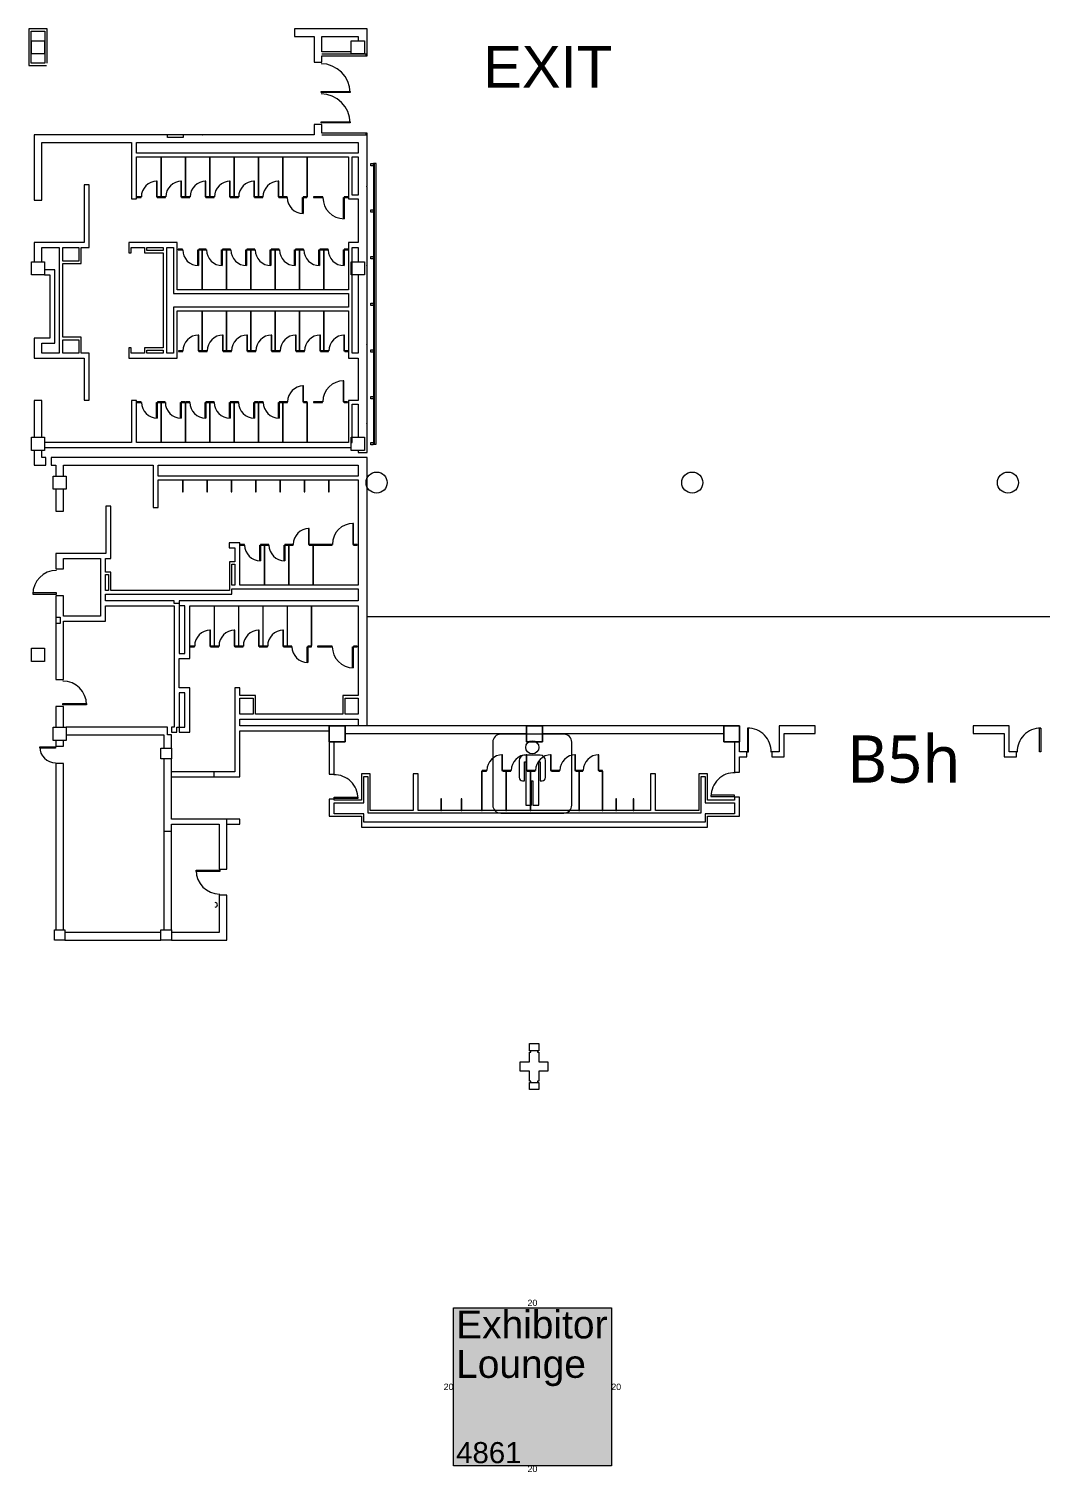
# Model space of a CAD drawing. Header units: inches. Extents: x -357 to 23496, y 116 to 10306.
# Drawn here: x 18606 to 20145, y 7435 to 9630 of the extents above; entities that cross this region are included whole.
import ezdxf
from ezdxf.enums import TextEntityAlignment as Align

# ---------------------------------------------------------------- set-up
doc = ezdxf.new("R2010")
doc.units = ezdxf.units.IN
doc.header["$MEASUREMENT"] = 0
for name, color, linetype, true_color in [('BOOTH_DIMENSION', 7, 'Continuous', 0x000000), ('BOOTH_NUMBER', 7, 'Continuous', 0x000000), ('BOOTHLAYER', 7, 'Continuous', 0x000000), ('Building', 7, 'Continuous', 0xffffff), ('Columns', 7, 'Continuous', 0xffffff), ('COMPANY_NAME', 7, 'Continuous', 0x000000), ('Exit Text', 7, 'Continuous', 0xffffff), ('Fire', 7, 'Continuous', 0xffffff), ('HIGHLIGHT_SCHEME', 7, 'Continuous', 0x000000), ('Symbols', 7, 'Continuous', 0xffffff), ('Text', 7, 'Continuous', 0xffffff)]:
    doc.layers.add(name, color=color, linetype=linetype, true_color=true_color)
doc.styles.add('Arial', font='Arial.ttf')
doc.styles.add('Trebuchet MS', font='trebuc.ttf')

msp = doc.modelspace()

# ---------------------------------------------------------------- hatches: boundary and pattern name
at = {"layer": 'HIGHLIGHT_SCHEME', "true_color": 0xe3923d, "transparency": 33554687}
msp.add_hatch(color=33, dxfattribs=at).paths.add_polyline_path([(19251.5, 7684.9), (19491.5, 7684.9), (19491.5, 7444.9), (19251.5, 7444.9)], flags=0)

# ---------------------------------------------------------------- linework, layer by layer
at = {"layer": 'BOOTHLAYER', "color": 7, "lineweight": 5}
msp.add_lwpolyline([(19251.5, 7684.9), (19491.5, 7684.9), (19491.5, 7444.9), (19251.5, 7444.9)], close=True, dxfattribs=at)
at = {"layer": 'Building', "color": 18, "lineweight": 5, "true_color": 0x000000, "transparency": 33554687}
for points in [[(18633.4, 9577.9), (18633.4, 9629.8), (18605.8, 9629.8), (18605.8, 9574), (18632.8, 9574)], [(18629.8, 9626.2), (18629.8, 9577.6), (18609.4, 9577.6), (18609.4, 9626.2), (18629.8, 9626.2)], [(19120.3, 9588.8), (19120.3, 9629.8), (19009.5, 9629.8), (19009.5, 9618.2), (19039.5, 9618.2), (19039.5, 9579.3), (19051.1, 9579.3), (19051.1, 9588.8), (19120.3, 9588.8)], [(19106.3, 9611.8), (19116, 9611.8), (19116, 9591.8), (19096, 9591.8), (19096, 9594.8), (19051.1, 9594.8), (19051.1, 9618.2), (19106.3, 9618.2), (19106.3, 9611.8)], [(19118.5, 9588.8), (19118.5, 9591.2), (19051.1, 9591.2)], [(19050.1, 9532.8), (19050.1, 9534.6), (19094.1, 9534.6), (19094.1, 9532.8), (19050.1, 9532.8)], [(18831.4, 9129.2), (18831.4, 9201.2), (19092, 9201.2), (19092, 9129.2), (19106.3, 9129.2), (19106.3, 9064.8), (19091.8, 9064.8), (19091.8, 9000.8), (18769.4, 9000.8), (18769.4, 9064.8), (18761.8, 9064.8), (18761.8, 9000.8), (18629.6, 9000.8), (18629.6, 8993.2), (19096, 8993.2), (19096, 9000.8), (19097.4, 9000.8), (19097.4, 9059.2), (19106.3, 9059.2), (19106.3, 9008.8), (19116, 9008.8), (19116, 8988.8), (19106.3, 8988.8), (19106.3, 8985.8), (19120.3, 8985.8), (19120.3, 9029.8), (19119.8, 9029.8), (19119.8, 9030.4), (19120.3, 9030.4), (19120.3, 9149.8), (19119.8, 9149.8), (19119.8, 9150.4), (19120.3, 9150.4), (19120.3, 9269.8), (19119.8, 9269.8), (19119.8, 9270.4), (19120.3, 9270.4), (19120.3, 9389.8), (19119.8, 9389.8), (19119.8, 9390.4), (19120.3, 9390.4), (19120.3, 9471.2), (19051.1, 9471.2), (19051.1, 9484.3), (19039.5, 9484.3), (19039.5, 9468.8), (18869.8, 9468.8), (18869.8, 9468.3), (18869.1, 9468.3), (18869.1, 9468.8), (18613.8, 9468.8), (18613.8, 9369.2), (18625.5, 9369.2), (18625.5, 9457.2), (18761.8, 9457.2), (18761.8, 9371.2), (18769.4, 9371.2), (18769.4, 9435.2), (19091.8, 9435.2), (19091.8, 9371.2), (19106.3, 9371.2), (19106.3, 9304.8), (19092, 9304.8), (19092, 9232.8), (18831.4, 9232.8), (18831.4, 9304.8), (18757.8, 9304.8), (18757.8, 9289.2), (18761.4, 9289.2), (18761.4, 9297.2), (18781.8, 9297.2), (18781.8, 9289.2), (18809.8, 9289.2), (18809.8, 9144.8), (18781.8, 9144.8), (18781.8, 9136.8), (18761.4, 9136.8), (18761.4, 9144.8), (18757.8, 9144.8), (18757.8, 9129.2), (18831.4, 9129.2)], [(19050.1, 9486.8), (19050.1, 9488.6), (19094.1, 9488.6), (19094.1, 9486.8), (19050.1, 9486.8)], [(18840.6, 9468.8), (18840.6, 9464.8), (18816.6, 9464.8), (18816.6, 9468.8)], [(19051.1, 9468.8), (19118.5, 9468.8), (19118.5, 9471.2)], [(18769.4, 9440.8), (18769.4, 9457.2), (19106.3, 9457.2), (19106.3, 9440.8), (18769.4, 9440.8)], [(18806.4, 9374.4), (18807.4, 9374.4), (18807.4, 9433.9), (18806.4, 9433.9), (18806.4, 9374.4)], [(18843.4, 9374.4), (18844.4, 9374.4), (18844.4, 9433.9), (18843.4, 9433.9), (18843.4, 9374.4)], [(18880.4, 9374.4), (18881.4, 9374.4), (18881.4, 9433.9), (18880.4, 9433.9), (18880.4, 9374.4)], [(18917.4, 9374.4), (18918.4, 9374.4), (18918.4, 9433.9), (18917.4, 9433.9), (18917.4, 9374.4)], [(18954.4, 9374.4), (18955.4, 9374.4), (18955.4, 9433.9), (18954.4, 9433.9), (18954.4, 9374.4)], [(18991.4, 9374.4), (18992.4, 9374.4), (18992.4, 9433.9), (18991.4, 9433.9), (18991.4, 9374.4)], [(19028.4, 9374.4), (19029.4, 9374.4), (19029.4, 9433.9), (19028.4, 9433.9), (19028.4, 9374.4)], [(19106.3, 9435.2), (19106.3, 9376.8), (19097.4, 9376.8), (19097.4, 9435.2), (19106.3, 9435.2)], [(19129.5, 9421.7), (19126, 9421.7), (19126, 9425.2), (19129.5, 9425.2), (19129.5, 9421.7)], [(19133.7, 9425.2), (19129.7, 9425.2), (19129.7, 8998.3), (19133.7, 8998.3), (19133.7, 9425.2)], [(19130.9, 9425.2), (19130.9, 8998.3)], [(18800.8, 9398.2), (18799.8, 9398.2), (18799.8, 9374.2), (18800.8, 9374.2), (18800.8, 9398.2)], [(18837.9, 9398.2), (18836.9, 9398.2), (18836.9, 9374.2), (18837.9, 9374.2), (18837.9, 9398.2)], [(18874.9, 9398.2), (18873.9, 9398.2), (18873.9, 9374.2), (18874.9, 9374.2), (18874.9, 9398.2)], [(18911.9, 9398.2), (18910.9, 9398.2), (18910.9, 9374.2), (18911.9, 9374.2), (18911.9, 9398.2)], [(18948.8, 9398.2), (18947.8, 9398.2), (18947.8, 9374.2), (18948.8, 9374.2), (18948.8, 9398.2)], [(18985.8, 9398.2), (18984.8, 9398.2), (18984.8, 9374.2), (18985.8, 9374.2), (18985.8, 9398.2)], [(18689.8, 9129.2), (18689.8, 9065.2), (18697.4, 9065.2), (18697.4, 9136.8), (18685.4, 9136.8), (18685.4, 9160.8), (18657.4, 9160.8), (18657.4, 9273.2), (18685.4, 9273.2), (18685.4, 9297.2), (18697.4, 9297.2), (18697.4, 9392.8), (18689.8, 9392.8), (18689.8, 9304.8), (18613.8, 9304.8), (18613.8, 9275.8), (18625.5, 9275.8), (18625.5, 9297.2), (18651.8, 9297.2), (18651.8, 9136.8), (18625.5, 9136.8), (18625.5, 9151.9), (18645.4, 9151.9), (18645.4, 9263.4), (18629.6, 9263.4), (18629.6, 9255.8), (18637.8, 9255.8), (18637.8, 9159.6), (18613.8, 9159.6), (18613.8, 9129.2), (18689.8, 9129.2)], [(18770.1, 9374.2), (18770.1, 9373.2), (18776.6, 9373.2), (18776.6, 9374.2), (18770.1, 9374.2)], [(18801.1, 9374.2), (18801.1, 9373.2), (18806.6, 9373.2), (18806.6, 9374.2), (18801.1, 9374.2)], [(18807.1, 9374.2), (18807.1, 9373.2), (18813.6, 9373.2), (18813.6, 9374.2), (18807.1, 9374.2)], [(18838.1, 9374.2), (18838.1, 9373.2), (18843.6, 9373.2), (18843.6, 9374.2), (18838.1, 9374.2)], [(18844.1, 9374.2), (18844.1, 9373.2), (18850.6, 9373.2), (18850.6, 9374.2), (18844.1, 9374.2)], [(18875.1, 9374.2), (18875.1, 9373.2), (18880.6, 9373.2), (18880.6, 9374.2), (18875.1, 9374.2)], [(18881.1, 9374.2), (18881.1, 9373.2), (18887.6, 9373.2), (18887.6, 9374.2), (18881.1, 9374.2)], [(18912.1, 9374.2), (18912.1, 9373.2), (18917.6, 9373.2), (18917.6, 9374.2), (18912.1, 9374.2)], [(18918.1, 9374.2), (18918.1, 9373.2), (18924.6, 9373.2), (18924.6, 9374.2), (18918.1, 9374.2)], [(18949.1, 9374.2), (18949.1, 9373.2), (18954.6, 9373.2), (18954.6, 9374.2), (18949.1, 9374.2)], [(18955.1, 9374.2), (18955.1, 9373.2), (18961.6, 9373.2), (18961.6, 9374.2), (18955.1, 9374.2)], [(18986.1, 9374.2), (18986.1, 9373.2), (18991.6, 9373.2), (18991.6, 9374.2), (18986.1, 9374.2)], [(18998.6, 9374.2), (18992.1, 9374.2), (18992.1, 9373.2), (18998.6, 9373.2), (18998.6, 9374.2)], [(19022.8, 9349.2), (19021.8, 9349.2), (19021.8, 9373.2), (19022.8, 9373.2), (19022.8, 9349.2)], [(19028.6, 9374.2), (19023.1, 9374.2), (19023.1, 9373.2), (19028.6, 9373.2), (19028.6, 9374.2)], [(19052.7, 9374.2), (19038.7, 9374.2), (19038.7, 9373.2), (19052.7, 9373.2), (19052.7, 9374.2)], [(19085, 9341.2), (19084, 9341.2), (19084, 9373.2), (19085, 9373.2), (19085, 9341.2)], [(19090.7, 9374.2), (19085.2, 9374.2), (19085.2, 9373.2), (19090.7, 9373.2), (19090.7, 9374.2)], [(19129.5, 9350.9), (19126, 9350.9), (19126, 9354.4), (19129.5, 9354.4), (19129.5, 9350.9)], [(18681.8, 9297.2), (18681.8, 9276.8), (18657.4, 9276.8), (18657.4, 9297.2), (18681.8, 9297.2)], [(18809.8, 9297.2), (18809.8, 9292.8), (18785.4, 9292.8), (18785.4, 9297.2), (18809.8, 9297.2)], [(18825.8, 9206.8), (18825.8, 9136.8), (18815.4, 9136.8), (18815.4, 9297.2), (18825.8, 9297.2), (18825.8, 9227.2), (19092, 9227.2), (19092, 9206.8), (18825.8, 9206.8)], [(18839.5, 9294.8), (18833, 9294.8), (18833, 9293.8), (18839.5, 9293.8), (18839.5, 9294.8)], [(18863.7, 9269.8), (18862.7, 9269.8), (18862.7, 9293.8), (18863.7, 9293.8), (18863.7, 9269.8)], [(18875.6, 9294.8), (18864, 9294.8), (18864, 9293.8), (18875.6, 9293.8), (18875.6, 9294.8)], [(18869.8, 9234.1), (18869.8, 9293.6), (18868.8, 9293.6), (18868.8, 9234.1), (18869.8, 9234.1)], [(18899.9, 9269.8), (18898.9, 9269.8), (18898.9, 9293.8), (18899.9, 9293.8), (18899.9, 9269.8)], [(18905.6, 9294.8), (18900.1, 9294.8), (18900.1, 9293.8), (18905.6, 9293.8), (18905.6, 9294.8)], [(18906.8, 9234.1), (18906.8, 9293.6), (18905.8, 9293.6), (18905.8, 9234.1), (18906.8, 9234.1)], [(18912.6, 9294.8), (18906.1, 9294.8), (18906.1, 9293.8), (18912.6, 9293.8), (18912.6, 9294.8)], [(18936.9, 9269.8), (18935.9, 9269.8), (18935.9, 9293.8), (18936.9, 9293.8), (18936.9, 9269.8)], [(18942.6, 9294.8), (18937.1, 9294.8), (18937.1, 9293.8), (18942.6, 9293.8), (18942.6, 9294.8)], [(18943.8, 9234.1), (18943.8, 9293.6), (18942.8, 9293.6), (18942.8, 9234.1), (18943.8, 9234.1)], [(18949.6, 9294.8), (18943.1, 9294.8), (18943.1, 9293.8), (18949.6, 9293.8), (18949.6, 9294.8)], [(18973.9, 9269.8), (18972.9, 9269.8), (18972.9, 9293.8), (18973.9, 9293.8), (18973.9, 9269.8)], [(18979.6, 9294.8), (18974.1, 9294.8), (18974.1, 9293.8), (18979.6, 9293.8), (18979.6, 9294.8)], [(18980.8, 9234.1), (18980.8, 9293.6), (18979.8, 9293.6), (18979.8, 9234.1), (18980.8, 9234.1)], [(18986.6, 9294.8), (18980.1, 9294.8), (18980.1, 9293.8), (18986.6, 9293.8), (18986.6, 9294.8)], [(19010.9, 9269.8), (19009.9, 9269.8), (19009.9, 9293.8), (19010.9, 9293.8), (19010.9, 9269.8)], [(19016.6, 9294.8), (19011.1, 9294.8), (19011.1, 9293.8), (19016.6, 9293.8), (19016.6, 9294.8)], [(19017.8, 9234.1), (19017.8, 9293.6), (19016.8, 9293.6), (19016.8, 9234.1), (19017.8, 9234.1)], [(19023.6, 9294.8), (19017.1, 9294.8), (19017.1, 9293.8), (19023.6, 9293.8), (19023.6, 9294.8)], [(19047.9, 9269.8), (19046.9, 9269.8), (19046.9, 9293.8), (19047.9, 9293.8), (19047.9, 9269.8)], [(19053.6, 9294.8), (19048.1, 9294.8), (19048.1, 9293.8), (19053.6, 9293.8), (19053.6, 9294.8)], [(19054.8, 9234.1), (19054.8, 9293.6), (19053.8, 9293.6), (19053.8, 9234.1), (19054.8, 9234.1)], [(19060.7, 9294.8), (19054.2, 9294.8), (19054.2, 9293.8), (19060.7, 9293.8), (19060.7, 9294.8)], [(19085, 9269.8), (19084, 9269.8), (19084, 9293.8), (19085, 9293.8), (19085, 9269.8)], [(19090.7, 9294.8), (19085.2, 9294.8), (19085.2, 9293.8), (19090.7, 9293.8), (19090.7, 9294.8)], [(19116, 9275.8), (19116, 9255.8), (19106.3, 9255.8), (19106.3, 9136.8), (19097.6, 9136.8), (19097.6, 9297.2), (19106.3, 9297.2), (19106.3, 9275.8), (19116, 9275.8)], [(19129.5, 9280), (19126, 9280), (19126, 9283.5), (19129.5, 9283.5), (19129.5, 9280)], [(18868.8, 9140.4), (18869.8, 9140.4), (18869.8, 9199.9), (18868.8, 9199.9), (18868.8, 9140.4)], [(18905.8, 9140.4), (18906.8, 9140.4), (18906.8, 9199.9), (18905.8, 9199.9), (18905.8, 9140.4)], [(18942.8, 9140.4), (18943.8, 9140.4), (18943.8, 9199.9), (18942.8, 9199.9), (18942.8, 9140.4)], [(18979.8, 9140.4), (18980.8, 9140.4), (18980.8, 9199.9), (18979.8, 9199.9), (18979.8, 9140.4)], [(19016.8, 9140.4), (19017.8, 9140.4), (19017.8, 9199.9), (19016.8, 9199.9), (19016.8, 9140.4)], [(19053.8, 9140.4), (19054.8, 9140.4), (19054.8, 9199.9), (19053.8, 9199.9), (19053.8, 9140.4)], [(19129.5, 9209.2), (19126, 9209.2), (19126, 9212.7), (19129.5, 9212.7), (19129.5, 9209.2)], [(18657.4, 9136.8), (18657.4, 9157.2), (18681.8, 9157.2), (18681.8, 9136.8), (18657.4, 9136.8)], [(18864, 9164.2), (18863, 9164.2), (18863, 9140.2), (18864, 9140.2), (18864, 9164.2)], [(18901.1, 9164.2), (18900.1, 9164.2), (18900.1, 9140.2), (18901.1, 9140.2), (18901.1, 9164.2)], [(18938.1, 9164.2), (18937.1, 9164.2), (18937.1, 9140.2), (18938.1, 9140.2), (18938.1, 9164.2)], [(18975.1, 9164.2), (18974.1, 9164.2), (18974.1, 9140.2), (18975.1, 9140.2), (18975.1, 9164.2)], [(19012.1, 9164.2), (19011.1, 9164.2), (19011.1, 9140.2), (19012.1, 9140.2), (19012.1, 9164.2)], [(19049.1, 9164.2), (19048.1, 9164.2), (19048.1, 9140.2), (19049.1, 9140.2), (19049.1, 9164.2)], [(19085.8, 9164.2), (19084.8, 9164.2), (19084.8, 9140.2), (19085.8, 9140.2), (19085.8, 9164.2)], [(18785.4, 9136.8), (18785.4, 9141.2), (18809.8, 9141.2), (18809.8, 9136.8), (18785.4, 9136.8)], [(18833.2, 9140.2), (18833.2, 9139.2), (18839.7, 9139.2), (18839.7, 9140.2), (18833.2, 9140.2)], [(18864.2, 9140.2), (18864.2, 9139.2), (18869.7, 9139.2), (18869.7, 9140.2), (18864.2, 9140.2)], [(18870.4, 9140.2), (18870.4, 9139.2), (18876.9, 9139.2), (18876.9, 9140.2), (18870.4, 9140.2)], [(18901.4, 9140.2), (18901.4, 9139.2), (18906.9, 9139.2), (18906.9, 9140.2), (18901.4, 9140.2)], [(18907.4, 9140.2), (18907.4, 9139.2), (18913.9, 9139.2), (18913.9, 9140.2), (18907.4, 9140.2)], [(18938.4, 9140.2), (18938.4, 9139.2), (18943.9, 9139.2), (18943.9, 9140.2), (18938.4, 9140.2)], [(18944.4, 9140.2), (18944.4, 9139.2), (18950.9, 9139.2), (18950.9, 9140.2), (18944.4, 9140.2)], [(18975.4, 9140.2), (18975.4, 9139.2), (18980.9, 9139.2), (18980.9, 9140.2), (18975.4, 9140.2)], [(18981.4, 9140.2), (18981.4, 9139.2), (18987.9, 9139.2), (18987.9, 9140.2), (18981.4, 9140.2)], [(19012.4, 9140.2), (19012.4, 9139.2), (19017.9, 9139.2), (19017.9, 9140.2), (19012.4, 9140.2)], [(19018.4, 9140.2), (19018.4, 9139.2), (19024.9, 9139.2), (19024.9, 9140.2), (19018.4, 9140.2)], [(19049.4, 9140.2), (19049.4, 9139.2), (19054.9, 9139.2), (19054.9, 9140.2), (19049.4, 9140.2)], [(19055, 9140.2), (19055, 9139.2), (19061.5, 9139.2), (19061.5, 9140.2), (19055, 9140.2)], [(19086, 9140.2), (19086, 9139.2), (19091.5, 9139.2), (19091.5, 9140.2), (19086, 9140.2)], [(19129.5, 9138.3), (19126, 9138.3), (19126, 9141.8), (19129.5, 9141.8), (19129.5, 9138.3)], [(19023.3, 9086.8), (19022.3, 9086.8), (19022.3, 9062.8), (19023.3, 9062.8), (19023.3, 9086.8)], [(19084.8, 9094.8), (19083.8, 9094.8), (19083.8, 9062.8), (19084.8, 9062.8), (19084.8, 9094.8)], [(18625.5, 9064.8), (18613.8, 9064.8), (18613.8, 9008.8), (18625.5, 9008.8), (18625.5, 9064.8)], [(19129.5, 9067.4), (19126, 9067.4), (19126, 9070.9), (19129.5, 9070.9), (19129.5, 9067.4)], [(18776.7, 9062.8), (18770.2, 9062.8), (18770.2, 9061.8), (18776.7, 9061.8), (18776.7, 9062.8)], [(18801, 9037.8), (18800, 9037.8), (18800, 9061.8), (18801, 9061.8), (18801, 9037.8)], [(18813.1, 9062.8), (18801.2, 9062.8), (18801.2, 9061.8), (18813.1, 9061.8), (18813.1, 9062.8)], [(18807.4, 9002.1), (18807.4, 9061.6), (18806.4, 9061.6), (18806.4, 9002.1), (18807.4, 9002.1)], [(18837.3, 9037.8), (18836.3, 9037.8), (18836.3, 9061.8), (18837.3, 9061.8), (18837.3, 9037.8)], [(18843.1, 9062.8), (18837.6, 9062.8), (18837.6, 9061.8), (18843.1, 9061.8), (18843.1, 9062.8)], [(18844.4, 9002.1), (18844.4, 9061.6), (18843.4, 9061.6), (18843.4, 9002.1), (18844.4, 9002.1)], [(18850.5, 9062.8), (18844, 9062.8), (18844, 9061.8), (18850.5, 9061.8), (18850.5, 9062.8)], [(18874.7, 9037.8), (18873.7, 9037.8), (18873.7, 9061.8), (18874.7, 9061.8), (18874.7, 9037.8)], [(18880.5, 9062.8), (18875, 9062.8), (18875, 9061.8), (18880.5, 9061.8), (18880.5, 9062.8)], [(18881.4, 9002.1), (18881.4, 9061.6), (18880.4, 9061.6), (18880.4, 9002.1), (18881.4, 9002.1)], [(18887.5, 9062.8), (18881, 9062.8), (18881, 9061.8), (18887.5, 9061.8), (18887.5, 9062.8)], [(18911.7, 9037.8), (18910.7, 9037.8), (18910.7, 9061.8), (18911.7, 9061.8), (18911.7, 9037.8)], [(18917.5, 9062.8), (18912, 9062.8), (18912, 9061.8), (18917.5, 9061.8), (18917.5, 9062.8)], [(18918.4, 9002.1), (18918.4, 9061.6), (18917.4, 9061.6), (18917.4, 9002.1), (18918.4, 9002.1)], [(18924.5, 9062.8), (18918, 9062.8), (18918, 9061.8), (18924.5, 9061.8), (18924.5, 9062.8)], [(18948.7, 9037.8), (18947.7, 9037.8), (18947.7, 9061.8), (18948.7, 9061.8), (18948.7, 9037.8)], [(18954.5, 9062.8), (18949, 9062.8), (18949, 9061.8), (18954.5, 9061.8), (18954.5, 9062.8)], [(18955.4, 9002.1), (18955.4, 9061.6), (18954.4, 9061.6), (18954.4, 9002.1), (18955.4, 9002.1)], [(18962, 9062.8), (18955.5, 9062.8), (18955.5, 9061.8), (18962, 9061.8), (18962, 9062.8)], [(18986.3, 9037.8), (18985.3, 9037.8), (18985.3, 9061.8), (18986.3, 9061.8), (18986.3, 9037.8)], [(18992, 9062.8), (18986.5, 9062.8), (18986.5, 9061.8), (18992, 9061.8), (18992, 9062.8)], [(18992.4, 9002.1), (18992.4, 9061.6), (18991.4, 9061.6), (18991.4, 9002.1), (18992.4, 9002.1)], [(18992.5, 9062.8), (18992.5, 9061.8), (18999, 9061.8), (18999, 9062.8), (18992.5, 9062.8)], [(19023.5, 9062.8), (19023.5, 9061.8), (19029, 9061.8), (19029, 9062.8), (19023.5, 9062.8)], [(19029.4, 9002.1), (19029.4, 9061.6), (19028.4, 9061.6), (19028.4, 9002.1), (19029.4, 9002.1)], [(19038.5, 9062.8), (19038.5, 9061.8), (19052.5, 9061.8), (19052.5, 9062.8), (19038.5, 9062.8)], [(19085, 9062.8), (19085, 9061.8), (19090.5, 9061.8), (19090.5, 9062.8), (19085, 9062.8)], [(19129.5, 8997.3), (19126, 8997.3), (19126, 9000.8), (19129.5, 9000.8), (19129.5, 8997.3)], [(18625.5, 8977.8), (18625.5, 8988.8), (18613.8, 8988.8), (18613.8, 8966.2), (18631.6, 8966.2), (18631.6, 8977.8), (18625.5, 8977.8)], [(19120.3, 8569.9), (19120.3, 8977.8), (18639.6, 8977.8), (18639.6, 8966.2), (18646.8, 8966.2), (18646.8, 8949.9), (18658.4, 8949.9), (18658.4, 8966.2), (18794.8, 8966.2), (18794.8, 8902.2), (18802.4, 8902.2), (18802.4, 8944.2), (19106.3, 8944.2), (19106.3, 8783.9), (18926.4, 8783.9), (18926.4, 8848.2), (18910.4, 8848.2), (18910.4, 8840.6), (18918.8, 8840.6), (18918.8, 8819.6), (18910.8, 8819.6), (18910.8, 8775.9), (18730.4, 8775.9), (18730.4, 8803.6), (18722.4, 8803.6), (18722.4, 8824.3), (18730.4, 8824.3), (18730.4, 8903.9), (18722.8, 8903.9), (18722.8, 8831.9), (18646.8, 8831.9), (18646.8, 8808.8), (18658.4, 8808.8), (18658.4, 8824.3), (18714.8, 8824.3), (18714.8, 8736.9), (18658.4, 8736.9), (18658.4, 8767.8), (18646.8, 8767.8), (18646.8, 8640.6), (18658.4, 8640.6), (18658.4, 8729.3), (18722.4, 8729.3), (18722.4, 8752.3), (18826.8, 8752.3), (18826.8, 8567.9), (18822.6, 8567.9), (18822.6, 8560.3), (18830.6, 8560.3), (18830.6, 8567.9), (18842.8, 8567.9), (18842.8, 8620.3), (18834.4, 8620.3), (18834.4, 8560.3), (18850.4, 8560.3), (18850.4, 8627.9), (18834.4, 8627.9), (18834.4, 8672.3), (18850.4, 8672.3), (18850.4, 8752.3), (19106.3, 8752.3), (19106.3, 8615.9), (19083, 8615.9), (19083, 8587.9), (18950.6, 8587.9), (18950.6, 8615.9), (18926.6, 8615.9), (18926.6, 8627.9), (18919, 8627.9), (18919, 8499.9), (18822.6, 8499.9)], [(19106.3, 8966.2), (19106.3, 8949.8), (18802.4, 8949.8), (18802.4, 8966.2), (19106.3, 8966.2)], [(18839.4, 8925.7), (18840.4, 8925.7), (18840.4, 8943.2), (18839.4, 8943.2), (18839.4, 8925.7)], [(18876.4, 8925.7), (18877.4, 8925.7), (18877.4, 8943.2), (18876.4, 8943.2), (18876.4, 8925.7)], [(18913.4, 8925.7), (18914.4, 8925.7), (18914.4, 8943.2), (18913.4, 8943.2), (18913.4, 8925.7)], [(18950.4, 8925.7), (18951.4, 8925.7), (18951.4, 8943.2), (18950.4, 8943.2), (18950.4, 8925.7)], [(18987.4, 8925.7), (18988.4, 8925.7), (18988.4, 8943.2), (18987.4, 8943.2), (18987.4, 8925.7)], [(19024.4, 8925.7), (19025.4, 8925.7), (19025.4, 8943.2), (19024.4, 8943.2), (19024.4, 8925.7)], [(19061.4, 8925.7), (19062.4, 8925.7), (19062.4, 8943.2), (19061.4, 8943.2), (19061.4, 8925.7)], [(18658.4, 8929.9), (18646.8, 8929.9), (18646.8, 8896.3), (18658.4, 8896.3), (18658.4, 8929.9)], [(20540.6, 8927.9), (20540.6, 8735.9), (19120.3, 8735.9)], [(19031.9, 8869.9), (19030.9, 8869.9), (19030.9, 8845.9), (19031.9, 8845.9), (19031.9, 8869.9)], [(19099.3, 8877.9), (19098.3, 8877.9), (19098.3, 8845.9), (19099.3, 8845.9), (19099.3, 8877.9)], [(18933.6, 8845.9), (18927.4, 8845.9), (18927.4, 8844.9), (18933.6, 8844.9), (18933.6, 8845.9)], [(18957.9, 8820.9), (18956.9, 8820.9), (18956.9, 8844.9), (18957.9, 8844.9), (18957.9, 8820.9)], [(18963.6, 8845.9), (18958.1, 8845.9), (18958.1, 8844.9), (18963.6, 8844.9), (18963.6, 8845.9)], [(18964.4, 8785.2), (18964.4, 8844.7), (18963.4, 8844.7), (18963.4, 8785.2), (18964.4, 8785.2)], [(18970.6, 8845.9), (18964.1, 8845.9), (18964.1, 8844.9), (18970.6, 8844.9), (18970.6, 8845.9)], [(18994.9, 8820.9), (18993.9, 8820.9), (18993.9, 8844.9), (18994.9, 8844.9), (18994.9, 8820.9)], [(19000.6, 8845.9), (18995.1, 8845.9), (18995.1, 8844.9), (19000.6, 8844.9), (19000.6, 8845.9)], [(19001.4, 8785.2), (19001.4, 8844.7), (19000.4, 8844.7), (19000.4, 8785.2), (19001.4, 8785.2)], [(19001.1, 8845.9), (19001.1, 8844.9), (19007.6, 8844.9), (19007.6, 8845.9), (19001.1, 8845.9)], [(19032.1, 8845.9), (19032.1, 8844.9), (19037.6, 8844.9), (19037.6, 8845.9), (19032.1, 8845.9)], [(19038.4, 8785.2), (19038.4, 8844.7), (19037.4, 8844.7), (19037.4, 8785.2), (19038.4, 8785.2)], [(19038, 8845.9), (19038, 8844.9), (19067.1, 8844.9), (19067.1, 8845.9), (19038, 8845.9)], [(19099.6, 8845.9), (19099.6, 8844.9), (19105.1, 8844.9), (19105.1, 8845.9), (19099.6, 8845.9)], [(18918.8, 8783.9), (18914.4, 8783.9), (18914.4, 8815.9), (18918.8, 8815.9), (18918.8, 8783.9)], [(18722.4, 8775.9), (18722.4, 8799.9), (18726.8, 8799.9), (18726.8, 8775.9), (18722.4, 8775.9)], [(18647.8, 8770.3), (18647.8, 8772.1), (18611.8, 8772.1), (18611.8, 8770.3), (18647.8, 8770.3)], [(18834.4, 8756.1), (18826.8, 8756.1), (18826.8, 8759.9), (18722.4, 8759.9), (18722.4, 8770.3), (18914.4, 8770.3), (18914.4, 8778.3), (19106.3, 8778.3), (19106.3, 8759.9), (18834.4, 8759.9), (18834.4, 8679.9), (18842.8, 8679.9), (18842.8, 8752.3), (18834.4, 8752.3)], [(18646.8, 8735.1), (18653.3, 8735.1), (18653.3, 8725.6), (18646.8, 8725.6)], [(18887.3, 8692.1), (18888.3, 8692.1), (18888.3, 8751.6), (18887.3, 8751.6), (18887.3, 8692.1)], [(18924.3, 8692.1), (18925.3, 8692.1), (18925.3, 8751.6), (18924.3, 8751.6), (18924.3, 8692.1)], [(18961.3, 8692.1), (18962.3, 8692.1), (18962.3, 8751.6), (18961.3, 8751.6), (18961.3, 8692.1)], [(18998.3, 8692.1), (18999.3, 8692.1), (18999.3, 8751.6), (18998.3, 8751.6), (18998.3, 8692.1)], [(19035.3, 8692.1), (19036.3, 8692.1), (19036.3, 8751.6), (19035.3, 8751.6), (19035.3, 8692.1)], [(18881.9, 8715.3), (18880.9, 8715.3), (18880.9, 8691.3), (18881.9, 8691.3), (18881.9, 8715.3)], [(18918.9, 8715.3), (18917.9, 8715.3), (18917.9, 8691.3), (18918.9, 8691.3), (18918.9, 8715.3)], [(18955.9, 8715.3), (18954.9, 8715.3), (18954.9, 8691.3), (18955.9, 8691.3), (18955.9, 8715.3)], [(18992.9, 8715.3), (18991.9, 8715.3), (18991.9, 8691.3), (18992.9, 8691.3), (18992.9, 8715.3)], [(18851.1, 8691.3), (18851.1, 8690.3), (18857.6, 8690.3), (18857.6, 8691.3), (18851.1, 8691.3)], [(18882.1, 8691.3), (18882.1, 8690.3), (18887.6, 8690.3), (18887.6, 8691.3), (18882.1, 8691.3)], [(18888.1, 8691.3), (18888.1, 8690.3), (18894.6, 8690.3), (18894.6, 8691.3), (18888.1, 8691.3)], [(18919.1, 8691.3), (18919.1, 8690.3), (18924.6, 8690.3), (18924.6, 8691.3), (18919.1, 8691.3)], [(18925.1, 8691.3), (18925.1, 8690.3), (18931.6, 8690.3), (18931.6, 8691.3), (18925.1, 8691.3)], [(18956.1, 8691.3), (18956.1, 8690.3), (18961.6, 8690.3), (18961.6, 8691.3), (18956.1, 8691.3)], [(18962.1, 8691.3), (18962.1, 8690.3), (18968.6, 8690.3), (18968.6, 8691.3), (18962.1, 8691.3)], [(18993.1, 8691.3), (18993.1, 8690.3), (18998.6, 8690.3), (18998.6, 8691.3), (18993.1, 8691.3)], [(19005.6, 8691.3), (18999.1, 8691.3), (18999.1, 8690.3), (19005.6, 8690.3), (19005.6, 8691.3)], [(19035.6, 8691.3), (19030.1, 8691.3), (19030.1, 8690.3), (19035.6, 8690.3), (19035.6, 8691.3)], [(19066.9, 8691.3), (19044.9, 8691.3), (19044.9, 8690.3), (19066.9, 8690.3), (19066.9, 8691.3)], [(19104.9, 8691.3), (19099.4, 8691.3), (19099.4, 8690.3), (19104.9, 8690.3), (19104.9, 8691.3)], [(19029.9, 8666.3), (19028.9, 8666.3), (19028.9, 8690.3), (19029.9, 8690.3), (19029.9, 8666.3)], [(19099.1, 8658.3), (19098.1, 8658.3), (19098.1, 8690.3), (19099.1, 8690.3), (19099.1, 8658.3)], [(18657.4, 8602.1), (18657.4, 8603.9), (18693.4, 8603.9), (18693.4, 8602.1), (18657.4, 8602.1)], [(18926.6, 8587.9), (18926.6, 8612.3), (18947, 8612.3), (18947, 8587.9), (18926.6, 8587.9)], [(19086.6, 8587.9), (19086.6, 8612.3), (19106.3, 8612.3), (19106.3, 8587.9), (19086.6, 8587.9)], [(18658.4, 8599.6), (18646.8, 8599.6), (18646.8, 8567.9), (18658.4, 8567.9), (18658.4, 8599.6)], [(18816.8, 8556.3), (18816.8, 8567.9), (18662.6, 8567.9), (18662.6, 8556.3), (18811, 8556.3), (18811, 8535.9), (18822.6, 8535.9), (18822.6, 8556.3), (18816.8, 8556.3)], [(18822.6, 8492.3), (18926.6, 8492.3), (18926.6, 8562.3), (19062.6, 8562.3)], [(19679, 8545.9), (19679, 8499.8), (19686.6, 8499.8), (19686.6, 8522.9), (19697.6, 8522.9), (19697.6, 8530.6), (19686.6, 8530.6), (19686.6, 8569.9), (18926.6, 8569.9), (18926.6, 8580.3), (19106.3, 8580.3), (19106.3, 8569.9)], [(19062.6, 8569.9), (19062.6, 8496.6), (19070.2, 8496.6), (19070.2, 8545.9)], [(19062.6, 8545.9), (19086.6, 8545.9), (19086.6, 8569.9)], [(19362.6, 8569.9), (19362.6, 8545.9), (19386.6, 8545.9), (19386.6, 8569.9)], [(19662.6, 8569.9), (19662.6, 8545.9), (19686.6, 8545.9)], [(19698.6, 8566.6), (19698.6, 8530.6)], [(19700.3, 8566.6), (19698.6, 8566.6)], [(19700.3, 8530.6), (19700.3, 8566.6)], [(19735.6, 8522.9), (19754.2, 8522.9), (19754.2, 8558.3), (19801.6, 8558.3), (19801.6, 8569.9), (19746.6, 8569.9), (19746.6, 8530.6), (19735.6, 8530.6), (19735.6, 8522.9)], [(20041.6, 8558.3), (20089, 8558.3), (20089, 8522.9), (20107.6, 8522.9), (20107.6, 8530.6), (20096.6, 8530.6), (20096.6, 8569.9), (20041.6, 8569.9), (20041.6, 8558.3)], [(20142.8, 8566.6), (20144.6, 8566.6), (20144.6, 8530.6), (20142.8, 8530.6), (20142.8, 8566.6)], [(18646.3, 8537.9), (18646.3, 8536.2), (18622.3, 8536.2), (18622.3, 8537.9), (18646.3, 8537.9)], [(18646.8, 8539.3), (18658.4, 8539.3), (18658.4, 8547.9), (18646.8, 8547.9), (18646.8, 8539.3)], [(19086.6, 8558.3), (19362.6, 8558.3)], [(19386.6, 8558.3), (19662.6, 8558.3)], [(18906.6, 8420.3), (18926.6, 8420.3), (18926.6, 8427.9), (18822.6, 8427.9), (18822.6, 8519.9), (18811, 8519.9), (18811, 8259.9), (18822.6, 8259.9), (18822.6, 8420.3), (18895, 8420.3), (18895, 8352.3), (18906.6, 8352.3), (18906.6, 8427.9)], [(19326.1, 8526.1), (19325.1, 8526.1), (19325.1, 8502.1), (19326.1, 8502.1), (19326.1, 8526.1)], [(19363.1, 8526.1), (19362.1, 8526.1), (19362.1, 8502.1), (19363.1, 8502.1), (19363.1, 8526.1)], [(19400.1, 8526.1), (19399.1, 8526.1), (19399.1, 8502.1), (19400.1, 8502.1), (19400.1, 8526.1)], [(19437.1, 8526.1), (19436.1, 8526.1), (19436.1, 8502.1), (19437.1, 8502.1), (19437.1, 8526.1)], [(19472.6, 8526.1), (19471.6, 8526.1), (19471.6, 8502.1), (19472.6, 8502.1), (19472.6, 8526.1)], [(19698.6, 8530.6), (19700.3, 8530.6)], [(18646.8, 8259.9), (18658.4, 8259.9), (18658.4, 8512.6), (18646.8, 8512.6), (18646.8, 8259.9)], [(18887, 8499.9), (18887, 8492.3)], [(19070.2, 8456.8), (19070.2, 8458.6), (19062.6, 8458.6), (19062.6, 8432.8), (19111.5, 8432.8), (19111.5, 8416), (19637.7, 8416), (19637.7, 8432.8), (19686.6, 8432.8), (19686.6, 8461.8), (19679, 8461.8), (19679, 8456.8), (19637.7, 8456.8), (19637.7, 8496.8), (19624.5, 8496.8), (19624.5, 8441.1), (19558.8, 8441.1), (19558.8, 8496.8), (19551.2, 8496.8), (19551.2, 8441.1), (19198, 8441.1), (19198, 8496.8), (19190.3, 8496.8), (19190.3, 8441.1), (19124.7, 8441.1), (19124.7, 8496.8), (19111.5, 8496.8), (19111.5, 8456.8), (19070.2, 8456.8)], [(19295.3, 8441.4), (19295.3, 8500.9), (19294.3, 8500.9), (19294.3, 8441.4), (19295.3, 8441.4)], [(19295.3, 8502.1), (19295.3, 8501.1), (19301.8, 8501.1), (19301.8, 8502.1), (19295.3, 8502.1)], [(19326.3, 8502.1), (19326.3, 8501.1), (19331.8, 8501.1), (19331.8, 8502.1), (19326.3, 8502.1)], [(19332.3, 8441.4), (19332.3, 8500.9), (19331.3, 8500.9), (19331.3, 8441.4), (19332.3, 8441.4)], [(19332.3, 8502.1), (19332.3, 8501.1), (19338.8, 8501.1), (19338.8, 8502.1), (19332.3, 8502.1)], [(19363.3, 8502.1), (19363.3, 8501.1), (19368.8, 8501.1), (19368.8, 8502.1), (19363.3, 8502.1)], [(19369.3, 8441.4), (19369.3, 8500.9), (19368.3, 8500.9), (19368.3, 8441.4), (19369.3, 8441.4)], [(19369.3, 8502.1), (19369.3, 8501.1), (19375.8, 8501.1), (19375.8, 8502.1), (19369.3, 8502.1)], [(19400.3, 8502.1), (19400.3, 8501.1), (19405.8, 8501.1), (19405.8, 8502.1), (19400.3, 8502.1)], [(19406.3, 8502.1), (19406.3, 8501.1), (19412.8, 8501.1), (19412.8, 8502.1), (19406.3, 8502.1)], [(19448.3, 8502.1), (19437.3, 8502.1), (19437.3, 8501.1), (19448.3, 8501.1), (19448.3, 8502.1)], [(19443.3, 8441.4), (19443.3, 8500.9), (19442.3, 8500.9), (19442.3, 8441.4), (19443.3, 8441.4)], [(19472.8, 8502.1), (19472.8, 8501.1), (19478.3, 8501.1), (19478.3, 8502.1), (19472.8, 8502.1)], [(19478.8, 8441.4), (19478.8, 8500.9), (19477.8, 8500.9), (19477.8, 8441.4), (19478.8, 8441.4)], [(19070.2, 8436.4), (19070.2, 8453.1), (19115.1, 8453.1), (19115.1, 8493.1), (19121.1, 8493.1), (19121.1, 8437.5), (19628.1, 8437.5), (19628.1, 8493.1), (19634.1, 8493.1), (19634.1, 8453.1), (19679, 8453.1), (19679, 8436.4), (19634.1, 8436.4), (19634.1, 8423.6), (19115.1, 8423.6), (19115.1, 8436.4), (19070.2, 8436.4)], [(19106.2, 8461.4), (19106.2, 8459.6), (19070.2, 8459.6), (19070.2, 8461.4), (19106.2, 8461.4)], [(19232.3, 8441.4), (19233.3, 8441.4), (19233.3, 8458.9), (19232.3, 8458.9), (19232.3, 8441.4)], [(19263.3, 8441.4), (19264.3, 8441.4), (19264.3, 8458.9), (19263.3, 8458.9), (19263.3, 8441.4)], [(19498.2, 8441.4), (19499.2, 8441.4), (19499.2, 8458.9), (19498.2, 8458.9), (19498.2, 8441.4)], [(19524.6, 8441.4), (19525.6, 8441.4), (19525.6, 8458.9), (19524.6, 8458.9), (19524.6, 8441.4)], [(19679, 8464.5), (19643, 8464.5)], [(19643, 8464.5), (19643, 8462.8)], [(19643, 8462.8), (19679, 8462.8)], [(19679, 8462.8), (19679, 8464.5)], [(18811, 8409.9), (18822.6, 8409.9)], [(18896, 8350.3), (18896, 8348.6), (18860, 8348.6), (18860, 8350.3), (18896, 8350.3)], [(18822.6, 8255.6), (18822.6, 8243.9), (18906.6, 8243.9), (18906.6, 8312.3), (18895, 8312.3), (18895, 8255.6), (18822.6, 8255.6)], [(18806.6, 8243.9), (18806.6, 8255.6), (18660.6, 8255.6), (18660.6, 8243.9), (18806.6, 8243.9)]]:
    msp.add_lwpolyline(points, dxfattribs=at).dxf.unprotected_set("ltscale", 0)
for centre, radius, start, end in [((19050.1, 9532.8), 44, 0, 90), ((19050.1, 9486.8), 44, 0, 90), ((18800.8, 9374.2), 24, 90, 180), ((18837.9, 9374.2), 24, 90, 180), ((18874.9, 9374.2), 24, 90, 180), ((18911.9, 9374.2), 24, 90, 180), ((18948.8, 9374.2), 24, 90, 180), ((18985.8, 9374.2), 24, 90, 180), ((19022.8, 9373.2), 24, 180, -90), ((19085, 9373.2), 32, 180, -90), ((18863.7, 9293.8), 24, 180, -90), ((18899.9, 9293.8), 24, 180, -90), ((18936.9, 9293.8), 24, 180, -90), ((18973.9, 9293.8), 24, 180, -90), ((19010.9, 9293.8), 24, 180, -90), ((19047.9, 9293.8), 24, 180, -90), ((19085, 9293.8), 24, 180, -90), ((18864, 9140.2), 24, 90, 180), ((18901.1, 9140.2), 24, 90, 180), ((18938.1, 9140.2), 24, 90, 180), ((18975.1, 9140.2), 24, 90, 180), ((19012.1, 9140.2), 24, 90, 180), ((19049.1, 9140.2), 24, 90, 180), ((19085.8, 9140.2), 24, 90, 180), ((19023.3, 9062.8), 24, 90, 180), ((19084.8, 9062.8), 32, 90, 180), ((18801, 9061.8), 24, 180, -90), ((18837.3, 9061.8), 24, 180, -90), ((18874.7, 9061.8), 24, 180, -90), ((18911.7, 9061.8), 24, 180, -90), ((18948.7, 9061.8), 24, 180, -90), ((18986.3, 9061.8), 24, 180, -90), ((19031.9, 8845.9), 24, 90, 180), ((19099.3, 8845.9), 32, 90, 180), ((18957.9, 8844.9), 24, 180, -90), ((18994.9, 8844.9), 24, 180, -90), ((18647.8, 8770.3), 36, 90, 180), ((18881.9, 8691.3), 24, 90, 180), ((18918.9, 8691.3), 24, 90, 180), ((18955.9, 8691.3), 24, 90, 180), ((18992.9, 8691.3), 24, 90, 180), ((19029.9, 8690.3), 24, 180, -90), ((19099.1, 8690.3), 32, 180, -90), ((18657.4, 8602.1), 36, 0, 90), ((19698.6, 8530.6), 36, -1.3927, 90), ((20144.6, 8530.6), 36, 90, -178.6073), ((18646.3, 8537.9), 24, 180, -90), ((19326.1, 8502.1), 24, 90, 180), ((19363.1, 8502.1), 24, 90, 180), ((19400.1, 8502.1), 24, 90, 180), ((19437.1, 8502.1), 24, 90, 180), ((19472.6, 8502.1), 24, 90, 180), ((19070.2, 8459.6), 36, 0, 91.3927), ((19679, 8462.8), 36, 88.6073, 180), ((18896, 8350.3), 36, 180, -90)]:
    msp.add_arc(centre, radius, start, end, dxfattribs=at).dxf.unprotected_set("ltscale", 0)
at = {"layer": 'Columns', "color": 6, "lineweight": 5, "transparency": 33554687}
for points in [[(18609.6, 9591.8), (18609.6, 9611.8), (18629.6, 9611.8), (18629.6, 9591.8), (18609.6, 9591.8)], [(19096, 9591.8), (19096, 9611.8), (19116, 9611.8), (19116, 9591.8), (19096, 9591.8)], [(18609.6, 9255.8), (18609.6, 9275.8), (18629.6, 9275.8), (18629.6, 9255.8), (18609.6, 9255.8)], [(19096, 9255.8), (19096, 9275.8), (19116, 9275.8), (19116, 9255.8), (19096, 9255.8)], [(18609.6, 8988.8), (18609.6, 9008.8), (18629.6, 9008.8), (18629.6, 8988.8), (18609.6, 8988.8)], [(19096, 8988.8), (19096, 9008.8), (19116, 9008.8), (19116, 8988.8), (19096, 8988.8)], [(18642.6, 8929.9), (18642.6, 8949.9), (18662.6, 8949.9), (18662.6, 8929.9), (18642.6, 8929.9)], [(18609.6, 8667.9), (18609.6, 8687.9), (18629.6, 8687.9), (18629.6, 8667.9), (18609.6, 8667.9)], [(18642.6, 8547.9), (18642.6, 8567.9), (18662.6, 8567.9), (18662.6, 8547.9), (18642.6, 8547.9)], [(19062.6, 8545.9), (19062.6, 8569.9), (19086.6, 8569.9), (19086.6, 8545.9), (19062.6, 8545.9)], [(19362.6, 8545.9), (19362.6, 8569.9), (19386.6, 8569.9), (19386.6, 8545.9), (19362.6, 8545.9)], [(19662.6, 8545.9), (19662.6, 8569.9), (19686.6, 8569.9), (19686.6, 8545.9), (19662.6, 8545.9)], [(18806.6, 8519.9), (18806.6, 8535.9), (18822.6, 8535.9), (18822.6, 8519.9), (18806.6, 8519.9)], [(18644.6, 8243.9), (18644.6, 8259.9), (18660.6, 8259.9), (18660.6, 8243.9), (18644.6, 8243.9)], [(18806.6, 8243.9), (18806.6, 8259.9), (18822.6, 8259.9), (18822.6, 8243.9), (18806.6, 8243.9)], [(19381, 8075.9), (19367, 8075.9), (19367, 8086.9), (19381, 8086.9), (19381, 8075.9)], [(19369, 8027.9), (19369, 8029.9), (19367, 8029.9), (19367, 8044.9), (19353, 8044.9), (19353, 8058.9), (19367, 8058.9), (19367, 8073.9), (19369, 8073.9), (19369, 8075.9)], [(19379, 8075.9), (19379, 8073.9), (19381, 8073.9), (19381, 8058.9), (19395, 8058.9), (19395, 8044.9), (19381, 8044.9), (19381, 8029.9), (19379, 8029.9), (19379, 8027.9)], [(19381, 8027.9), (19381, 8016.9), (19367, 8016.9), (19367, 8027.9), (19381, 8027.9)]]:
    msp.add_lwpolyline(points, dxfattribs=at).dxf.unprotected_set("ltscale", 0)
for centre in [(19134.6, 8939.9), (19614.6, 8939.9), (20094.6, 8939.9)]:
    msp.add_circle(centre, 16, dxfattribs=at).dxf.unprotected_set("ltscale", 0)
at = {"layer": 'Fire', "color": 1, "lineweight": 5, "transparency": 33554687}
msp.add_arc((18889, 8297.9), 3.5, -90, 90, dxfattribs=at).dxf.unprotected_set("ltscale", 0)
at = {"layer": 'Symbols', "color": 4, "lineweight": 5, "transparency": 33554687}
for points in [[(19311.3, 8545.3), (19311.3, 8449.3)], [(19419.3, 8557.3), (19323.3, 8557.3)], [(19431.3, 8449.3), (19431.3, 8545.3)], [(19351.3, 8517.3), (19351.3, 8491.3)], [(19383.3, 8525.3), (19359.3, 8525.3)], [(19359.3, 8486.3), (19359.3, 8515.3)], [(19359.3, 8515.3), (19361.3, 8515.3)], [(19361.3, 8515.3), (19361.3, 8449.3)], [(19381.3, 8449.3), (19381.3, 8515.3)], [(19381.3, 8515.3), (19383.3, 8515.3)], [(19383.3, 8515.3), (19383.3, 8486.3)], [(19391.3, 8491.3), (19391.3, 8517.3)], [(19356.3, 8486.3), (19359.3, 8486.3)], [(19370.3, 8449.3), (19370.3, 8486.3)], [(19370.3, 8486.3), (19372.3, 8486.3)], [(19372.3, 8486.3), (19372.3, 8449.3)], [(19383.3, 8486.3), (19386.3, 8486.3)], [(19361.3, 8449.3), (19370.3, 8449.3)], [(19372.3, 8449.3), (19381.3, 8449.3)], [(19323.3, 8437.3), (19419.3, 8437.3)]]:
    msp.add_lwpolyline(points, dxfattribs=at).dxf.unprotected_set("ltscale", 0)
msp.add_circle((19371.3, 8537.3), 10, dxfattribs=at).dxf.unprotected_set("ltscale", 0)
for centre, radius, start, end in [((19323.3, 8545.3), 12, 90, 180), ((19419.3, 8545.3), 12, 0, 90), ((19359.3, 8517.3), 8, 90, 180), ((19383.3, 8517.3), 8, 0, 90), ((19356.3, 8491.3), 5, 180, -90), ((19386.3, 8491.3), 5, -90, 0), ((19323.3, 8449.3), 12, 180, -90), ((19419.3, 8449.3), 12, -90, 0)]:
    msp.add_arc(centre, radius, start, end, dxfattribs=at).dxf.unprotected_set("ltscale", 0)

# ---------------------------------------------------------------- texts
at = {"layer": 'BOOTH_DIMENSION', "color": 8, "style": 'Arial'}
msp.add_text('20', height=9.6, dxfattribs=at).set_placement((19371.5, 7684.9), align=Align.BOTTOM_CENTER)
msp.add_text('20', height=9.6, dxfattribs=at).set_placement((19251.5, 7564.9), align=Align.MIDDLE_RIGHT)
msp.add_text('20', height=9.6, dxfattribs=at).set_placement((19491.5, 7564.9), align=Align.MIDDLE_LEFT)
msp.add_text('20', height=9.6, dxfattribs=at).set_placement((19371.5, 7444.9), align=Align.TOP_CENTER)
at = {"layer": 'BOOTH_NUMBER', "color": 18, "true_color": 0x000000, "style": 'Arial'}
msp.add_text('4861', height=32, dxfattribs=at).set_placement((19255.5, 7448.9))
at = {"layer": 'COMPANY_NAME', "color": 18, "true_color": 0x000000, "insert": (19255.5, 7680.9), "char_height": 42.347, "width": 236, "attachment_point": 1, "line_spacing_factor": 0.85, "style": 'Arial'}
msp.add_mtext('Exhibitor Lounge', dxfattribs=at)
at = {"layer": 'Exit Text', "color": 1, "style": 'Arial'}
msp.add_text('EXIT', height=63.28, rotation=0.0178, dxfattribs=at).set_placement((19394.7, 9540.3), align=Align.CENTER)
at = {"layer": 'Text', "color": 18, "true_color": 0x000000, "style": 'Trebuchet MS'}
msp.add_text('B5h', height=72, rotation=360, dxfattribs=at).set_placement((19936.2, 8483.6), align=Align.CENTER)

doc.saveas('drawing.dxf')
